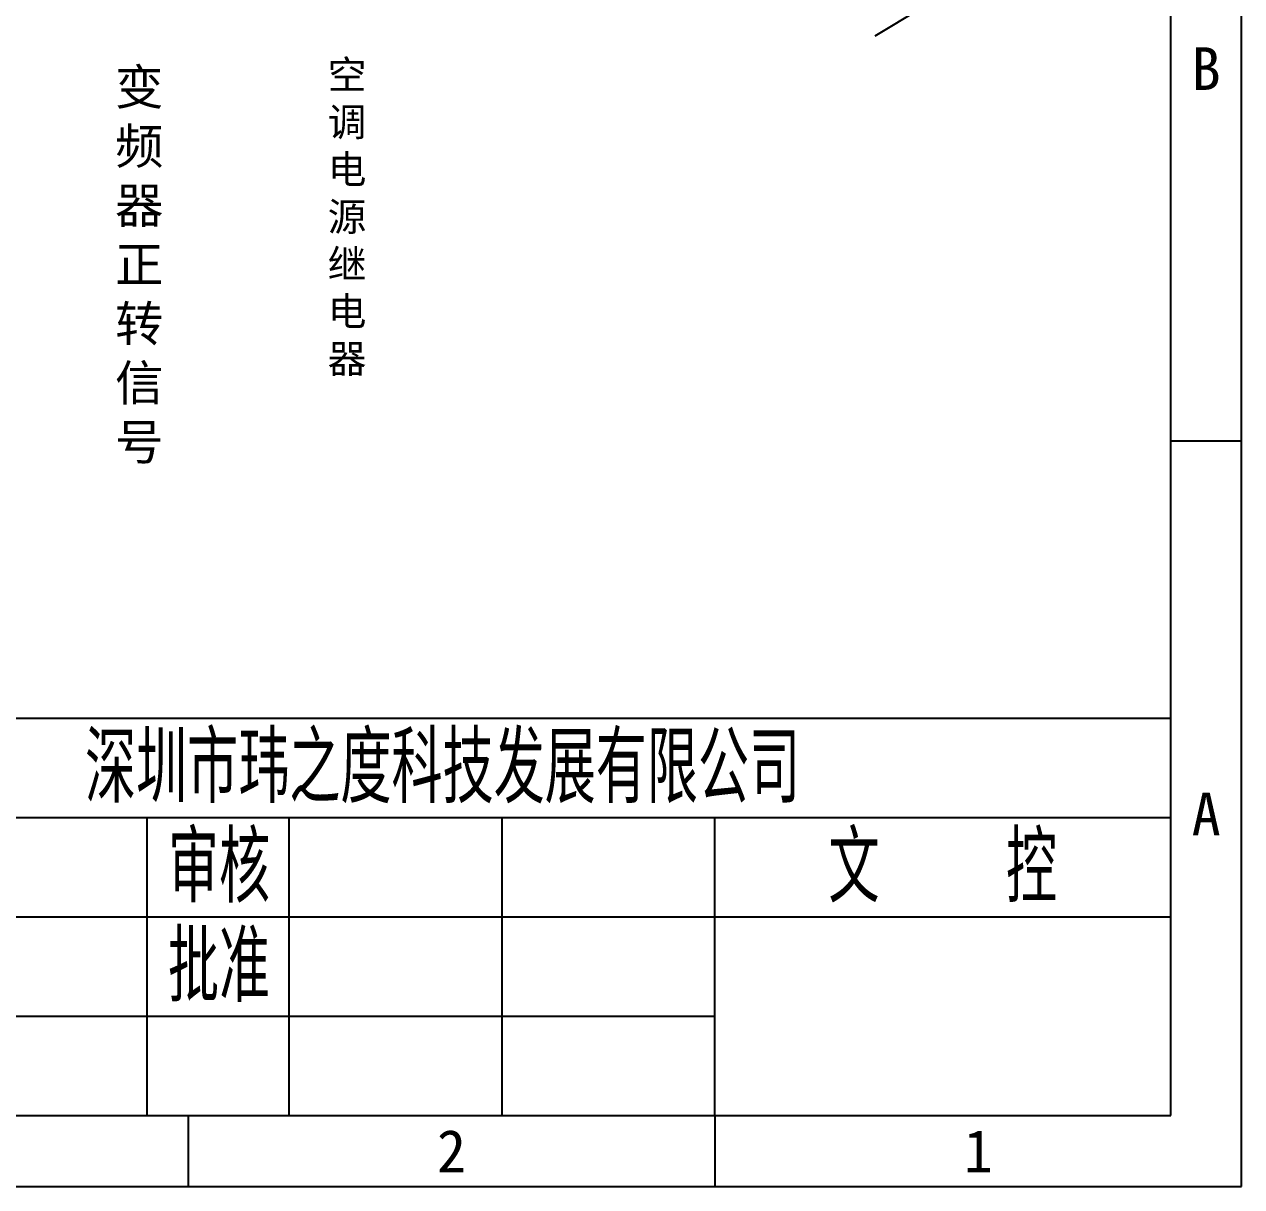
# Model space of a CAD drawing. Header units: millimetres. Extents: x 547 to 2149, y 622 to 1790.
# Drawn here: x 1735.9 to 1821.7, y 1102.4 to 1184.2 of the extents above; entities that cross this region are included whole.
import ezdxf

# ---------------------------------------------------------------- set-up
doc = ezdxf.new("R2010")
doc.units = ezdxf.units.MM
for name, color, linetype in [('中文标注', 3, 'Continuous'), ('仅图框使用', 7, 'Continuous'), ('元器件与线路', 7, 'Continuous')]:
    doc.layers.add(name, color=color, linetype=linetype)
doc.styles.get("Standard").update_dxf_attribs({"font": 'txt', "bigfont": 'gbcbig.shx'})

msp = doc.modelspace()

# ---------------------------------------------------------------- linework, layer by layer
at = {"layer": '仅图框使用'}
for p, q in [((1821.678, 1102.381), (1821.678, 1312.381)), ((1816.678, 1107.381), (1816.678, 1307.381)), ((1821.678, 1154.881), (1816.678, 1154.881)), ((1621.553, 1135.381), (1816.678, 1135.381)), ((1621.553, 1128.381), (1816.678, 1128.381)), ((1744.553, 1107.381), (1744.553, 1128.381)), ((1754.553, 1107.381), (1754.553, 1128.381)), ((1769.553, 1107.381), (1769.553, 1128.381)), ((1784.553, 1107.381), (1784.553, 1128.381)), ((1621.553, 1121.381), (1816.678, 1121.381)), ((1621.553, 1114.381), (1784.553, 1114.381)), ((1529.678, 1107.381), (1816.678, 1107.381)), ((1747.428, 1107.381), (1747.428, 1102.381)), ((1784.553, 1107.381), (1784.553, 1102.381)), ((1524.678, 1102.381), (1821.678, 1102.381))]:
    msp.add_line(p, q, dxfattribs=at)
at = {"layer": '元器件与线路'}
msp.add_line((1799.074, 1185.377), (1795.817, 1183.42), dxfattribs=at)

# ---------------------------------------------------------------- texts
at = {"layer": '中文标注'}
for s, insert, char_height, width, attachment_point in [('{\\fSimSun|b0|i0|c134|p2;变频器正转信号}', (1743.984, 1167.199), 2.5, 3.07419, 5), ('{\\fSimSun|b0|i0|c134|p2;空\\P调电源\\P继\\P电\\P器}', (1758.628, 1181.704), 2, 4.30436, 2)]:
    msp.add_mtext(s, dxfattribs=dict(at, insert=insert, char_height=char_height, width=width, attachment_point=attachment_point))
at = {"layer": '仅图框使用', "attachment_point": 5}
for s, insert, char_height, width in [('{\\fSimSun|b0|i0|c134|p2;B}', (1819.178, 1181.131), 3, 5), ('{\\fSimSun|b0|i0|c134|p2;A}', (1819.178, 1128.631), 3, 5), ('审核', (1749.608, 1124.881), 5, 10.10919), ('文  控', (1800.615, 1124.881), 5, 32.125), ('批准', (1749.608, 1117.881), 5, 10.10919), ('{\\fSimSun|b0|i0|c134|p2;2}', (1765.99, 1104.881), 3, 37.125), ('{\\fSimSun|b0|i0|c134|p2;1}', (1803.115, 1104.881), 3, 37.125)]:
    msp.add_mtext(s, dxfattribs=dict(at, insert=insert, char_height=char_height, width=width))
at = {"layer": '仅图框使用', "color": 4, "insert": (1765.361, 1131.881), "char_height": 5, "width": 102.6342, "attachment_point": 5}
msp.add_mtext('深圳市玮之度科技发展有限公司', dxfattribs=at)

doc.saveas('drawing.dxf')
